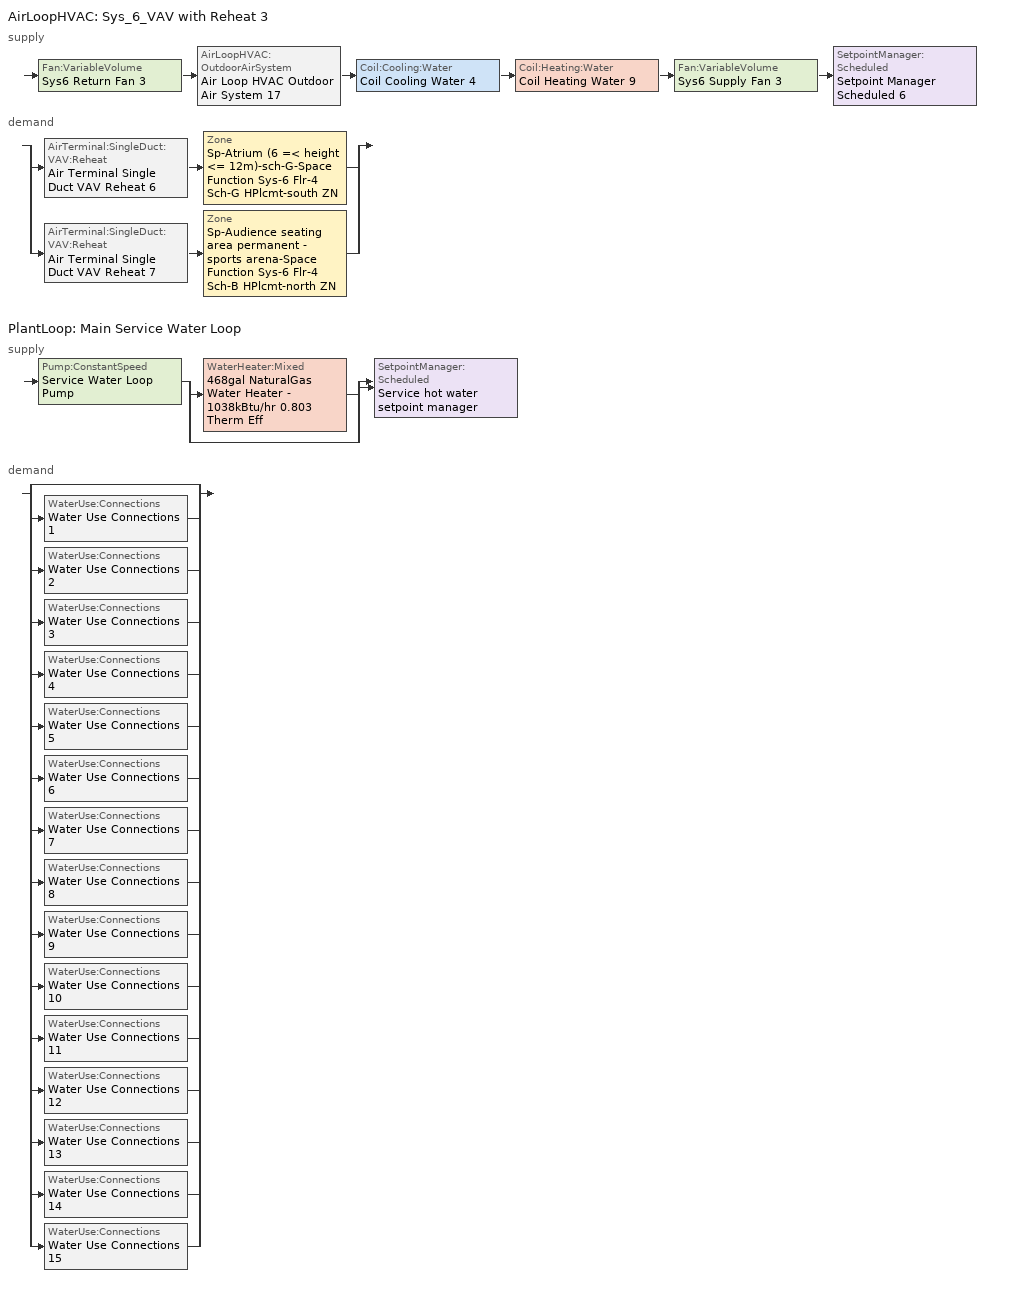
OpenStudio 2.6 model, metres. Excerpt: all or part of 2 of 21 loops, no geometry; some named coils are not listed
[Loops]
AirLoopHVAC 'Sys_6_VAV with Reheat 3'
 supply: Fan:VariableVolume 'Sys6 Return Fan 3' > AirLoopHVAC:OutdoorAirSystem 'Air Loop HVAC Outdoor Air System 17' > Coil:Cooling:Water 'Coil Cooling Water 4' > Coil:Heating:Water 'Coil Heating Water 9' > Fan:VariableVolume 'Sys6 Supply Fan 3' > SetpointManager:Scheduled 'Setpoint Manager Scheduled 6'
 demand: split
  | AirTerminal:SingleDuct:VAV:Reheat 'Air Terminal Single Duct VAV Reheat 6' > Zone 'Sp-Atrium (6 =< height <= 12m)-sch-G-Space Function Sys-6 Flr-4 Sch-G HPlcmt-south ZN'
  | AirTerminal:SingleDuct:VAV:Reheat 'Air Terminal Single Duct VAV Reheat 7' > Zone 'Sp-Audience seating area permanent - sports arena-Space Function Sys-6 Flr-4 Sch-B HPlcmt-north ZN'
PlantLoop 'Main Service Water Loop'
 supply: Pump:ConstantSpeed 'Service Water Loop Pump' > split
  | WaterHeater:Mixed '468gal NaturalGas Water Heater - 1038kBtu/hr 0.803 Therm Eff'
  | bypass
  join > SetpointManager:Scheduled 'Service hot water setpoint manager'
 demand: split
  | bypass
  | WaterUse:Connections 'Water Use Connections 1'
  | WaterUse:Connections 'Water Use Connections 2'
  | WaterUse:Connections 'Water Use Connections 3'
  | WaterUse:Connections 'Water Use Connections 4'
  | WaterUse:Connections 'Water Use Connections 5'
  | WaterUse:Connections 'Water Use Connections 6'
  | WaterUse:Connections 'Water Use Connections 7'
  | WaterUse:Connections 'Water Use Connections 8'
  | WaterUse:Connections 'Water Use Connections 9'
  | WaterUse:Connections 'Water Use Connections 10'
  | WaterUse:Connections 'Water Use Connections 11'
  | WaterUse:Connections 'Water Use Connections 12'
  | WaterUse:Connections 'Water Use Connections 13'
  | WaterUse:Connections 'Water Use Connections 14'
  | WaterUse:Connections 'Water Use Connections 15'
[Sizing:Zone] Zone Cooling Design Supply Air Temperature Input Method=SupplyAirTemperature; Zone Cooling Design Supply Air Temperature {C}=13; Zone Cooling Design Supply Air Temperature Difference {deltaC}=11.11; Zone Heating Design Supply Air Temperature Input Method=SupplyAirTemperature; Zone Heating Design Supply Air Temperature {C}=43; Zone Heating Design Supply Air Temperature Difference {deltaC}=11.11; Zone Cooling Design Supply Air Humidity Ratio {kg-H2O/kg-air}=0.0085; Zone Heating Design Supply Air Humidity Ratio {kg-H2O/kg-air}=0.008; Zone Heating Sizing Factor=1.3; Zone Cooling Sizing Factor=1.1; Cooling Design Air Flow Method=DesignDay; Heating Design Air Flow Method=DesignDay; Account for Dedicated Outdoor Air System=No; Dedicated Outdoor Air System Control Strategy=NeutralSupplyAir; Dedicated Outdoor Air Low Setpoint Temperature for Design {C}=autosize; Dedicated Outdoor Air High Setpoint Temperature for Design {C}=autosize
Sp-Atrium (6 =< height <= 12m)-sch-G-Space Function Sys-6 Flr-4 Sch-G HPlcmt-south ZN; Sp-Audience seating area permanent - sports arena-Space Function Sys-6 Flr-4 Sch-B HPlcmt-north ZN
[Zone equipment]
Sp-Atrium (6 =< height <= 12m)-sch-G-Space Function Sys-6 Flr-4 Sch-G HPlcmt-south ZN: Air Terminal Single Duct VAV Reheat 6, Zone HVAC Baseboard Convective Water 19
Sp-Audience seating area permanent - sports arena-Space Function Sys-6 Flr-4 Sch-B HPlcmt-north ZN: Air Terminal Single Duct VAV Reheat 7, Zone HVAC Baseboard Convective Water 20
[PlantLoop]
Main Service Water Loop: Glycol Concentration=0; Maximum Loop Temperature {C}=60; Minimum Loop Temperature {C}=10; Plant Loop Volume {m3}=Autocalculate; Load Distribution Scheme=Optimal
[Sizing:Plant]
Main Service Water Loop: Loop Type=Heating; Design Loop Exit Temperature {C}=60; Loop Design Temperature Difference {deltaC}=5; Sizing Option=NonCoincident; Zone Timesteps in Averaging Window=1; Coincident Sizing Factor Mode=None
[AirLoopHVAC]
Sys_6_VAV with Reheat 3: Availability Schedule=Sys_6_VAV with Reheat 3 Occ Sch; Design Supply Air Flow Rate {m3/s}=AutoSize
[Sizing:System]
Sys_6_VAV with Reheat 3: Type of Load to Size On=Sensible; Design Outdoor Air Flow Rate {m3/s}=Autosize; Minimum System Air Flow Ratio=0.3; Preheat Design Temperature {C}=7; Preheat Design Humidity Ratio {kg-H2O/kg-Air}=0.008; Precool Design Temperature {C}=12.8; Precool Design Humidity Ratio {kg-H2O/kg-Air}=0.008; Central Cooling Design Supply Air Temperature {C}=13; Central Heating Design Supply Air Temperature {C}=13.1; Sizing Option=NonCoincident; 100% Outdoor Air in Cooling=No; 100% Outdoor Air in Heating=No; Central Cooling Design Supply Air Humidity Ratio {kg-H2O/kg-Air}=0.0085; Central Heating Design Supply Air Humidity Ratio {kg-H2O/kg-Air}=0.008; Cooling Design Air Flow Method=DesignDay; Cooling Design Air Flow Rate {m3/s}=0; Heating Design Air Flow Method=DesignDay; Heating Design Air Flow Rate {m3/s}=0; System Outdoor Air Method=ZoneSum; Zone Maximum Outdoor Air Fraction=1; Cooling Supply Air Flow Rate Per Floor Area {m3/s-m2}=0.00996765; Cooling Fraction of Autosized Cooling Supply Air Flow Rate=1; Cooling Supply Air Flow Rate Per Unit Cooling Capacity {m3/s-W}=3.94755e-05; Heating Supply Air Flow Rate Per Floor Area {m3/s-m2}=0.00996765; Heating Fraction of Autosized Heating Supply Air Flow Rate=1; Heating Fraction of Autosized Cooling Supply Air Flow Rate=1; Heating Supply Air Flow Rate Per Unit Heating Capacity {m3/s-W}=3.15882e-05; Cooling Design Capacity Method=CoolingDesignCapacity; Cooling Design Capacity {W}=autosize; Cooling Design Capacity Per Floor Area {W/m2}=234.7; Fraction of Autosized Cooling Design Capacity=1; Heating Design Capacity Method=HeatingDesignCapacity; Heating Design Capacity {W}=autosize; Heating Design Capacity Per Floor Area {W/m2}=157; Fraction of Autosized Heating Design Capacity=1; Central Cooling Capacity Control Method=OnOff
[Controller:OutdoorAir]
Controller Outdoor Air 17: Minimum Outdoor Air Flow Rate {m3/s}=autosize; Maximum Outdoor Air Flow Rate {m3/s}=Autosize; Economizer Control Type=DifferentialEnthalpy; Economizer Control Action Type=ModulateFlow; Lockout Type=NoLockout; Minimum Limit Type=FixedMinimum; Minimum Outdoor Air Schedule=Sys_6_VAV with Reheat 3 Occ Sch; Controller Mechanical Ventilation=Controller Mechanical Ventilation 17; High Humidity Control=No; Heat Recovery Bypass Control Type=BypassWhenOAFlowGreaterThanMinimum
[Controller:MechanicalVentilation]
Controller Mechanical Ventilation 17: Availability Schedule=Always On Discrete; System Outdoor Air Method=ZoneSum
[AirLoopHVAC:OutdoorAirSystem]
Air Loop HVAC Outdoor Air System 17: Controller=Controller Outdoor Air 17
[Pump:ConstantSpeed]
Service Water Loop Pump: Rated Flow Rate {m3/s}=autosize; Rated Pump Head {Pa}=403967; Rated Power Consumption {W}=autosize; Motor Efficiency=0.855; Fraction of Motor Inefficiencies to Fluid Stream=0; Pump Control Type=Intermittent; Design Power Sizing Method=PowerPerFlowPerPressure; Design Electric Power per Unit Flow Rate {W/(m3/s)}=348701.1; Design Shaft Power per Unit Flow Rate per Unit Head {W-s/m3-Pa}=1.28205
[SetpointManager:Scheduled] Control Variable=Temperature
Name | Schedule
Setpoint Manager Scheduled 6 | Supply Air Temp 3
Service hot water setpoint manager | Service Water Loop Temp - 140F
[Fan:VariableVolume] Availability Schedule=Always On Discrete; Maximum Flow Rate {m3/s}=Autosize; Fan Power Minimum Flow Rate Input Method=Fraction; Fan Power Minimum Air Flow Rate {m3/s}=0; Motor In Airstream Fraction=1; Fan Power Coefficient 5=0
Name | Fan Efficiency | Pressure Rise {Pa} | Fan Power Minimum Flow Fraction | Motor Efficiency | Fan Power Coefficient 1 | Fan Power Coefficient 2 | Fan Power Coefficient 3 | Fan Power Coefficient 4
Sys6 Supply Fan 3 | 0.549965 | 1000 | 0.5 | 0.8461 | -4.1457 | 16.803 | -19.471 | 7.8488
Sys6 Return Fan 3 | 0.299975 | 250 | 0.68 | 0.4615 | -2.4176 | 9.5874 | -11.559 | 5.4009
[AirTerminal:SingleDuct:VAV:Reheat] Availability Schedule=Always On Discrete; Maximum Air Flow Rate {m3/s}=AutoSize; Zone Minimum Air Flow Input Method=Constant; Constant Minimum Air Flow Fraction=0.3; Fixed Minimum Air Flow Rate {m3/s}=3.75; Maximum Hot Water or Steam Flow Rate {m3/s}=AutoSize; Minimum Hot Water or Steam Flow Rate {m3/s}=0; Convergence Tolerance=0.001; Damper Heating Action=Normal; Maximum Flow per Zone Floor Area During Reheat {m3/s-m2}=AutoSize; Maximum Flow Fraction During Reheat=0.5; Maximum Reheat Air Temperature {C}=43; Control For Outdoor Air=No
Name | Reheat Coil
Air Terminal Single Duct VAV Reheat 6 | Coil Heating Water 10
Air Terminal Single Duct VAV Reheat 7 | Coil Heating Water 11
[WaterHeater:Mixed]
468gal NaturalGas Water Heater - 1038kBtu/hr 0.803 Therm Eff: Tank Volume {m3}=1.77103; Setpoint Temperature Schedule=Service Water Loop Temp - 140F; Deadband Temperature Difference {deltaC}=2; Maximum Temperature Limit {C}=82.2222; Heater Control Type=Cycle; Heater Maximum Capacity {W}=304170; Heater Fuel Type=NaturalGas; Heater Thermal Efficiency=0.802834; Part Load Factor Curve=SWH-EFFFPLR-NECB2011; Off Cycle Parasitic Fuel Consumption Rate {W}=20; Off Cycle Parasitic Fuel Type=NaturalGas; Off Cycle Parasitic Heat Fraction to Tank=0.8; On Cycle Parasitic Fuel Type=NaturalGas; On Cycle Parasitic Heat Fraction to Tank=0; Ambient Temperature Indicator=Schedule; Ambient Temperature Schedule=Water Heater Ambient Temp Schedule - 70F; Off Cycle Loss Coefficient to Ambient Temperature {W/K}=22.1661; On Cycle Loss Coefficient to Ambient Temperature {W/K}=22.1661; Use Side Effectiveness=1; Source Side Effectiveness=1; Use Side Design Flow Rate {m3/s}=autosize; Source Side Design Flow Rate {m3/s}=autosize; Indirect Water Heating Recovery Time {hr}=1.5; Source Side Flow Control Mode=IndirectHeatPrimarySetpoint
[WaterUse:Connections]
Name | Water Use Equipment Name 1
Water Use Connections 1 | Audience seating area permanent - auditorium-space function Service Water Use 1.26gal/min
Water Use Connections 2 | Audience seating area permanent - convention centre-space function Service Water Use 0.95gal/min
Water Use Connections 3 | Audience seating area permanent - gymnasium-space function Service Water Use 0.95gal/min
Water Use Connections 4 | Audience seating area permanent - motion picture theatre-space function Service Water Use 0.95gal/min
Water Use Connections 5 | Audience seating area permanent - other-sch-a-space function Service Water Use 0.47gal/min
Water Use Connections 6 | Audience seating area permanent - other-sch-b-space function Service Water Use 0.47gal/min
Water Use Connections 7 | Audience seating area permanent - other-sch-c-space function Service Water Use 0.47gal/min
Water Use Connections 8 | Audience seating area permanent - other-sch-d-space function Service Water Use 0.47gal/min
Water Use Connections 9 | Audience seating area permanent - other-sch-e-space function Service Water Use 0.63gal/min
Water Use Connections 10 | Audience seating area permanent - other-sch-f-space function Service Water Use 0.47gal/min
Water Use Connections 11 | Audience seating area permanent - other-sch-g-space function Service Water Use 0.47gal/min
Water Use Connections 12 | Audience seating area permanent - penitentiary-space function Service Water Use 0.95gal/min
Water Use Connections 13 | Audience seating area permanent - performing arts theatre-space function Service Water Use 1.26gal/min
Water Use Connections 14 | Audience seating area permanent - religious building-space function Service Water Use 0.47gal/min
Water Use Connections 15 | Audience seating area permanent - sports arena-space function Service Water Use 0.95gal/min
[WaterUse:Equipment:Definition]
Name | Peak Flow Rate {m3/s} | Target Temperature Schedule | Sensible Fraction Schedule | Latent Fraction Schedule
Audience seating area permanent - auditorium-space function Service Water Use Def 1.26gal/min | 7.96685e-05 | Schedule Ruleset 5 | Schedule Ruleset 3 | Schedule Ruleset 4
Audience seating area permanent - convention centre-space function Service Water Use Def 0.95gal/min | 5.97514e-05 | Schedule Ruleset 8 | Schedule Ruleset 6 | Schedule Ruleset 7
Audience seating area permanent - gymnasium-space function Service Water Use Def 0.95gal/min | 5.97514e-05 | Schedule Ruleset 11 | Schedule Ruleset 9 | Schedule Ruleset 10
Audience seating area permanent - motion picture theatre-space function Service Water Use Def 0.95gal/min | 5.97514e-05 | Schedule Ruleset 14 | Schedule Ruleset 12 | Schedule Ruleset 13
Audience seating area permanent - other-sch-a-space function Service Water Use Def 0.47gal/min | 2.98757e-05 | Schedule Ruleset 17 | Schedule Ruleset 15 | Schedule Ruleset 16
Audience seating area permanent - other-sch-b-space function Service Water Use Def 0.47gal/min | 2.98757e-05 | Schedule Ruleset 20 | Schedule Ruleset 18 | Schedule Ruleset 19
Audience seating area permanent - other-sch-c-space function Service Water Use Def 0.47gal/min | 2.98757e-05 | Schedule Ruleset 23 | Schedule Ruleset 21 | Schedule Ruleset 22
Audience seating area permanent - other-sch-d-space function Service Water Use Def 0.47gal/min | 2.98757e-05 | Schedule Ruleset 26 | Schedule Ruleset 24 | Schedule Ruleset 25
Audience seating area permanent - other-sch-e-space function Service Water Use Def 0.63gal/min | 3.98343e-05 | Schedule Ruleset 29 | Schedule Ruleset 27 | Schedule Ruleset 28
Audience seating area permanent - other-sch-f-space function Service Water Use Def 0.47gal/min | 2.98757e-05 | Schedule Ruleset 32 | Schedule Ruleset 30 | Schedule Ruleset 31
Audience seating area permanent - other-sch-g-space function Service Water Use Def 0.47gal/min | 2.98757e-05 | Schedule Ruleset 35 | Schedule Ruleset 33 | Schedule Ruleset 34
Audience seating area permanent - penitentiary-space function Service Water Use Def 0.95gal/min | 5.97514e-05 | Schedule Ruleset 38 | Schedule Ruleset 36 | Schedule Ruleset 37
Audience seating area permanent - performing arts theatre-space function Service Water Use Def 1.26gal/min | 7.96685e-05 | Schedule Ruleset 41 | Schedule Ruleset 39 | Schedule Ruleset 40
Audience seating area permanent - religious building-space function Service Water Use Def 0.47gal/min | 2.98757e-05 | Schedule Ruleset 44 | Schedule Ruleset 42 | Schedule Ruleset 43
Audience seating area permanent - sports arena-space function Service Water Use Def 0.95gal/min | 5.97514e-05 | Schedule Ruleset 47 | Schedule Ruleset 45 | Schedule Ruleset 46
[WaterUse:Equipment]
Name | Water Use Equipment Definition | Space | Flow Rate Fraction Schedule
Audience seating area permanent - auditorium-space function Service Water Use 1.26gal/min | Audience seating area permanent - auditorium-space function Service Water Use Def 1.26gal/min | Audience seating area permanent - auditorium-Space Function | NECB-C-Service Water Heating
Audience seating area permanent - convention centre-space function Service Water Use 0.95gal/min | Audience seating area permanent - convention centre-space function Service Water Use Def 0.95gal/min | Audience seating area permanent - convention centre-Space Function | NECB-C-Service Water Heating
Audience seating area permanent - gymnasium-space function Service Water Use 0.95gal/min | Audience seating area permanent - gymnasium-space function Service Water Use Def 0.95gal/min | Audience seating area permanent - gymnasium-Space Function | NECB-B-Service Water Heating
Audience seating area permanent - motion picture theatre-space function Service Water Use 0.95gal/min | Audience seating area permanent - motion picture theatre-space function Service Water Use Def 0.95gal/min | Audience seating area permanent - motion picture theatre-Space Function | NECB-C-Service Water Heating
Audience seating area permanent - other-sch-a-space function Service Water Use 0.47gal/min | Audience seating area permanent - other-sch-a-space function Service Water Use Def 0.47gal/min | Audience seating area permanent - other-sch-A-Space Function | NECB-A-Service Water Heating
Audience seating area permanent - other-sch-b-space function Service Water Use 0.47gal/min | Audience seating area permanent - other-sch-b-space function Service Water Use Def 0.47gal/min | Audience seating area permanent - other-sch-B-Space Function | NECB-B-Service Water Heating
Audience seating area permanent - other-sch-c-space function Service Water Use 0.47gal/min | Audience seating area permanent - other-sch-c-space function Service Water Use Def 0.47gal/min | Audience seating area permanent - other-sch-C-Space Function | NECB-C-Service Water Heating
Audience seating area permanent - other-sch-d-space function Service Water Use 0.47gal/min | Audience seating area permanent - other-sch-d-space function Service Water Use Def 0.47gal/min | Audience seating area permanent - other-sch-D-Space Function | NECB-D-Service Water Heating
Audience seating area permanent - other-sch-e-space function Service Water Use 0.63gal/min | Audience seating area permanent - other-sch-e-space function Service Water Use Def 0.63gal/min | Audience seating area permanent - other-sch-E-Space Function | NECB-E-Service Water Heating
Audience seating area permanent - other-sch-f-space function Service Water Use 0.47gal/min | Audience seating area permanent - other-sch-f-space function Service Water Use Def 0.47gal/min | Audience seating area permanent - other-sch-F-Space Function | NECB-F-Service Water Heating
Audience seating area permanent - other-sch-g-space function Service Water Use 0.47gal/min | Audience seating area permanent - other-sch-g-space function Service Water Use Def 0.47gal/min | Audience seating area permanent - other-sch-G-Space Function | NECB-G-Service Water Heating
Audience seating area permanent - penitentiary-space function Service Water Use 0.95gal/min | Audience seating area permanent - penitentiary-space function Service Water Use Def 0.95gal/min | Audience seating area permanent - penitentiary-Space Function | NECB-C-Service Water Heating
Audience seating area permanent - performing arts theatre-space function Service Water Use 1.26gal/min | Audience seating area permanent - performing arts theatre-space function Service Water Use Def 1.26gal/min | Audience seating area permanent - performing arts theatre-Space Function | NECB-C-Service Water Heating
Audience seating area permanent - religious building-space function Service Water Use 0.47gal/min | Audience seating area permanent - religious building-space function Service Water Use Def 0.47gal/min | Audience seating area permanent - religious building-Space Function | NECB-I-Service Water Heating
Audience seating area permanent - sports arena-space function Service Water Use 0.95gal/min | Audience seating area permanent - sports arena-space function Service Water Use Def 0.95gal/min | Audience seating area permanent - sports arena-Space Function | NECB-B-Service Water Heating
[Schedule:Ruleset]
Supply Air Temp 3: Default Day Schedule=Supply Air Temp Default 3
Service Water Loop Temp - 140F: Default Day Schedule=Service Water Loop Temp - 140F Default
Water Heater Ambient Temp Schedule - 70F: Default Day Schedule=Water Heater Ambient Temp Schedule - 70F Default
Schedule Ruleset 3: Default Day Schedule=Schedule Day 7
Schedule Ruleset 4: Default Day Schedule=Schedule Day 8
Schedule Ruleset 5: Default Day Schedule=Schedule Day 9
NECB-C-Service Water Heating: Default Day Schedule=NECB-C-Service Water Heating Default
Schedule Ruleset 6: Default Day Schedule=Schedule Day 10
Schedule Ruleset 7: Default Day Schedule=Schedule Day 11
Schedule Ruleset 8: Default Day Schedule=Schedule Day 12
Schedule Ruleset 9: Default Day Schedule=Schedule Day 13
Schedule Ruleset 10: Default Day Schedule=Schedule Day 14
Schedule Ruleset 11: Default Day Schedule=Schedule Day 15
NECB-B-Service Water Heating: Default Day Schedule=NECB-B-Service Water Heating Default
Schedule Ruleset 12: Default Day Schedule=Schedule Day 16
Schedule Ruleset 13: Default Day Schedule=Schedule Day 17
Schedule Ruleset 14: Default Day Schedule=Schedule Day 18
Schedule Ruleset 15: Default Day Schedule=Schedule Day 19
Schedule Ruleset 16: Default Day Schedule=Schedule Day 20
Schedule Ruleset 17: Default Day Schedule=Schedule Day 21
NECB-A-Service Water Heating: Default Day Schedule=NECB-A-Service Water Heating Default
Schedule Ruleset 18: Default Day Schedule=Schedule Day 22
Schedule Ruleset 19: Default Day Schedule=Schedule Day 23
Schedule Ruleset 20: Default Day Schedule=Schedule Day 24
Schedule Ruleset 21: Default Day Schedule=Schedule Day 25
Schedule Ruleset 22: Default Day Schedule=Schedule Day 26
Schedule Ruleset 23: Default Day Schedule=Schedule Day 27
Schedule Ruleset 24: Default Day Schedule=Schedule Day 28
Schedule Ruleset 25: Default Day Schedule=Schedule Day 29
Schedule Ruleset 26: Default Day Schedule=Schedule Day 30
NECB-D-Service Water Heating: Default Day Schedule=NECB-D-Service Water Heating Default
Schedule Ruleset 27: Default Day Schedule=Schedule Day 31
Schedule Ruleset 28: Default Day Schedule=Schedule Day 32
Schedule Ruleset 29: Default Day Schedule=Schedule Day 33
NECB-E-Service Water Heating: Default Day Schedule=NECB-E-Service Water Heating Default
Schedule Ruleset 30: Default Day Schedule=Schedule Day 34
Schedule Ruleset 31: Default Day Schedule=Schedule Day 35
Schedule Ruleset 32: Default Day Schedule=Schedule Day 36
NECB-F-Service Water Heating: Default Day Schedule=NECB-F-Service Water Heating Default
Schedule Ruleset 33: Default Day Schedule=Schedule Day 37
Schedule Ruleset 34: Default Day Schedule=Schedule Day 38
Schedule Ruleset 35: Default Day Schedule=Schedule Day 39
NECB-G-Service Water Heating: Default Day Schedule=NECB-G-Service Water Heating Default
Schedule Ruleset 36: Default Day Schedule=Schedule Day 40
Schedule Ruleset 37: Default Day Schedule=Schedule Day 41
Schedule Ruleset 38: Default Day Schedule=Schedule Day 42
Schedule Ruleset 39: Default Day Schedule=Schedule Day 43
Schedule Ruleset 40: Default Day Schedule=Schedule Day 44
Schedule Ruleset 41: Default Day Schedule=Schedule Day 45
Schedule Ruleset 42: Default Day Schedule=Schedule Day 46
Schedule Ruleset 43: Default Day Schedule=Schedule Day 47
Schedule Ruleset 44: Default Day Schedule=Schedule Day 48
NECB-I-Service Water Heating: Default Day Schedule=NECB-I-Service Water Heating Default
Schedule Ruleset 45: Default Day Schedule=Schedule Day 49
Schedule Ruleset 46: Default Day Schedule=Schedule Day 50
Schedule Ruleset 47: Default Day Schedule=Schedule Day 51
Sys_6_VAV with Reheat 3 Occ Sch: Default Day Schedule=Sys_6_VAV with Reheat 3 Occ Sch Default; Summer Design Day Schedule=Sys_6_VAV with Reheat 3 Occ Sch Summer Design Day; Winter Design Day Schedule=Sys_6_VAV with Reheat 3 Occ Sch Winter Design Day
[Schedule:Day]
Supply Air Temp Default 3: 24, 0, 13
Service Water Loop Temp - 140F Default; Schedule Day 9; Schedule Day 12; Schedule Day 15; Schedule Day 18; Schedule Day 21; Schedule Day 24; Schedule Day 27; Schedule Day 30; Schedule Day 33; Schedule Day 36; Schedule Day 39; Schedule Day 42; Schedule Day 45; Schedule Day 48; Schedule Day 51: 24, 0, 60
Water Heater Ambient Temp Schedule - 70F Default: 24, 0, 21.1111
Schedule Day 7; Schedule Day 10; Schedule Day 13; Schedule Day 16; Schedule Day 19; Schedule Day 22; Schedule Day 25; Schedule Day 28; Schedule Day 31; Schedule Day 34; Schedule Day 37; Schedule Day 40; Schedule Day 43; Schedule Day 46; Schedule Day 49: 24, 0, 0.2
Schedule Day 8; Schedule Day 11; Schedule Day 14; Schedule Day 17; Schedule Day 20; NECB-A-Service Water Heating Sat Day; NECB-A-Service Water Heating Sun|Hol Day; Schedule Day 23; Schedule Day 26; Schedule Day 29; NECB-D-Service Water Heating Sat Day; NECB-D-Service Water Heating Sun|Hol Day; Schedule Day 32; NECB-E-Service Water Heating Sun|Hol Day; Schedule Day 35; Schedule Day 38; Schedule Day 41; Schedule Day 44; Schedule Day 47; Schedule Day 50: 24, 0, 0.05
NECB-C-Service Water Heating Default; NECB-C-Service Water Heating Default|Wkdy Day: 8, 0, 0.05, 9, 0, 0.1, 10, 0, 0.2, 11, 0, 0.3, 12, 0, 0.4, 16, 0, 0.8, 17, 0, 0.6, 18, 0, 0.4, 19, 0, 0.3, 21, 0, 0.2, 24, 0, 0.05
NECB-C-Service Water Heating Sat Day: 8, 0, 0.05, 9, 0, 0.1, 10, 0, 0.2, 11, 0, 0.3, 12, 0, 0.5, 16, 0, 0.9, 17, 0, 0.7, 18, 0, 0.5, 19, 0, 0.3, 21, 0, 0.2, 24, 0, 0.05
NECB-C-Service Water Heating Sun|Hol Day: 8, 0, 0.05, 9, 0, 0.1, 10, 0, 0.2, 11, 0, 0.3, 12, 0, 0.5, 17, 0, 0.9, 18, 0, 0.5, 19, 0, 0.3, 24, 0, 0.05
NECB-B-Service Water Heating Default; NECB-B-Service Water Heating Default|Wkdy Day: 1, 0, 0.6, 2, 0, 0.5, 9, 0, 0.05, 11, 0, 0.7, 12, 0, 0.4, 13, 0, 0.5, 15, 0, 0.6, 16, 0, 0.4, 18, 0, 0.3, 19, 0, 0.4, 20, 0, 0.5, 22, 0, 0.8, 24, 0, 0.9
NECB-B-Service Water Heating Sat Day: 1, 0, 0.7, 2, 0, 0.6, 9, 0, 0.05, 11, 0, 0.7, 12, 0, 0.4, 13, 0, 0.5, 15, 0, 0.6, 16, 0, 0.4, 18, 0, 0.3, 19, 0, 0.4, 20, 0, 0.5, 22, 0, 0.8, 24, 0, 0.9
NECB-B-Service Water Heating Sun|Hol Day: 1, 0, 0.5, 2, 0, 0.6, 9, 0, 0.05, 11, 0, 0.7, 12, 0, 0.4, 13, 0, 0.5, 15, 0, 0.6, 16, 0, 0.4, 18, 0, 0.3, 19, 0, 0.4, 20, 0, 0.5, 22, 0, 0.8, 24, 0, 0.5
NECB-A-Service Water Heating Default; NECB-A-Service Water Heating Default|Wkdy Day: 7, 0, 0.05, 8, 0, 0.1, 10, 0, 0.5, 16, 0, 0.9, 17, 0, 0.7, 18, 0, 0.5, 19, 0, 0.3, 22, 0, 0.2, 24, 0, 0.05
NECB-D-Service Water Heating Default; NECB-D-Service Water Heating Default|Wkdy Day: 8, 0, 0.05, 10, 0, 0.5, 16, 0, 0.9, 17, 0, 0.7, 18, 0, 0.3, 21, 0, 0.5, 22, 0, 0.3, 24, 0, 0.05
NECB-E-Service Water Heating Default; NECB-E-Service Water Heating Default|Wkdy Day: 8, 0, 0.05, 9, 0, 0.1, 10, 0, 0.4, 12, 0, 0.5, 13, 0, 0.7, 14, 0, 0.9, 15, 0, 0.8, 16, 0, 0.7, 17, 0, 0.8, 18, 0, 0.3, 24, 0, 0.05
NECB-E-Service Water Heating Sat Day: 10, 0, 0.05, 12, 0, 0.2, 13, 0, 0.4, 16, 0, 0.2, 24, 0, 0.05
NECB-F-Service Water Heating Default; NECB-F-Service Water Heating Default|Wkdy Day; NECB-F-Service Water Heating Sat Day; NECB-F-Service Water Heating Sun|Hol Day: 1, 0, 0.35, 2, 0, 0.21, 3, 0, 0.14, 5, 0, 0.07, 6, 0, 0.14, 7, 0, 0.28, 8, 0, 0.42, 9, 0, 0.63, 10, 0, 0.49, 12, 0, 0.35, 13, 0, 0.28, 14, 0, 0.35, 15, 0, 0.28, 19, 0, 0.21, 20, 0, 0.35, 24, 0, 0.49
NECB-G-Service Water Heating Default; NECB-G-Service Water Heating Default|Wkdy Day: 1, 0, 0.1, 6, 0, 0.05, 7, 0, 0.2, 8, 0, 0.8, 9, 0, 0.7, 10, 0, 0.5, 11, 0, 0.4, 14, 0, 0.2, 15, 0, 0.3, 17, 0, 0.5, 19, 0, 0.7, 21, 0, 0.4, 23, 0, 0.2, 24, 0, 0.1
NECB-G-Service Water Heating Sat Day: 1, 0, 0.1, 7, 0, 0.05, 8, 0, 0.2, 11, 0, 0.5, 15, 0, 0.3, 16, 0, 0.7, 17, 0, 0.9, 19, 0, 0.7, 20, 0, 0.6, 21, 0, 0.5, 22, 0, 0.4, 23, 0, 0.3, 24, 0, 0.2
NECB-G-Service Water Heating Sun|Hol Day: 1, 0, 0.1, 8, 0, 0.05, 9, 0, 0.2, 11, 0, 0.3, 13, 0, 0.2, 14, 0, 0.3, 15, 0, 0.4, 16, 0, 0.5, 17, 0, 0.6, 18, 0, 0.7, 19, 0, 0.4, 20, 0, 0.3, 24, 0, 0.2
NECB-I-Service Water Heating Default; NECB-I-Service Water Heating Default|Wkdy Day: 1, 0, 0.2, 15, 0, 0.05, 18, 0, 0.2, 19, 0, 0.4, 22, 0, 0.9, 23, 0, 0.8, 24, 0, 0.6
NECB-I-Service Water Heating Sat Day: 1, 0, 0.2, 10, 0, 0.05, 13, 0, 0.2, 14, 0, 0.4, 15, 0, 0.8, 16, 0, 0.9, 17, 0, 0.8, 18, 0, 0.6, 20, 0, 0.4, 22, 0, 0.9, 23, 0, 0.8, 24, 0, 0.6
NECB-I-Service Water Heating Sun|Hol Day: 8, 0, 0.05, 9, 0, 0.1, 10, 0, 0.2, 12, 0, 0.4, 13, 0, 0.2, 14, 0, 0.1, 24, 0, 0.05
Sys_6_VAV with Reheat 3 Occ Sch Default; Sys_6_VAV with Reheat 3 Occ Sch Winter Design Day; Sys_6_VAV with Reheat 3 Occ Sch Summer Design Day; Sys_6_VAV with Reheat 3 Occ Sch Saturday; Sys_6_VAV with Reheat 3 Occ Sch Sunday: 24, 0, 1
Sys_6_VAV with Reheat 3 Occ Sch Monday; Sys_6_VAV with Reheat 3 Occ Sch Tuesday; Sys_6_VAV with Reheat 3 Occ Sch Wednesday; Sys_6_VAV with Reheat 3 Occ Sch Thursday; Sys_6_VAV with Reheat 3 Occ Sch Friday: 8, 0, 1, 9, 0, 0, 24, 0, 1
[Schedule:Rule] Date Specification Type=DateRange; Start Month=1; Start Day=1; End Month=12
Name | Schedule Ruleset | Rule Order | Day Schedule | Apply Monday | Apply Tuesday | Apply Wednesday | Apply Thursday | Apply Friday | End Day | Apply Saturday | Apply Sunday
Schedule Rule 176 | NECB-C-Service Water Heating | 2 | NECB-C-Service Water Heating Default|Wkdy Day | Yes | Yes | Yes | Yes | Yes | 31
Schedule Rule 177 | NECB-C-Service Water Heating | 1 | NECB-C-Service Water Heating Sat Day |  |  |  |  |  | 31 | Yes
Schedule Rule 178 | NECB-C-Service Water Heating | 0 | NECB-C-Service Water Heating Sun|Hol Day |  |  |  |  |  | 31 |  | Yes
Schedule Rule 179 | NECB-B-Service Water Heating | 2 | NECB-B-Service Water Heating Default|Wkdy Day | Yes | Yes | Yes | Yes | Yes | 31
Schedule Rule 180 | NECB-B-Service Water Heating | 1 | NECB-B-Service Water Heating Sat Day |  |  |  |  |  | 31 | Yes
Schedule Rule 181 | NECB-B-Service Water Heating | 0 | NECB-B-Service Water Heating Sun|Hol Day |  |  |  |  |  | 31 |  | Yes
Schedule Rule 182 | NECB-A-Service Water Heating | 2 | NECB-A-Service Water Heating Default|Wkdy Day | Yes | Yes | Yes | Yes | Yes | 31
Schedule Rule 183 | NECB-A-Service Water Heating | 1 | NECB-A-Service Water Heating Sat Day |  |  |  |  |  | 31 | Yes
Schedule Rule 184 | NECB-A-Service Water Heating | 0 | NECB-A-Service Water Heating Sun|Hol Day |  |  |  |  |  | 31 |  | Yes
Schedule Rule 185 | NECB-D-Service Water Heating | 2 | NECB-D-Service Water Heating Default|Wkdy Day | Yes | Yes | Yes | Yes | Yes | 31
Schedule Rule 186 | NECB-D-Service Water Heating | 1 | NECB-D-Service Water Heating Sat Day |  |  |  |  |  | 31 | Yes
Schedule Rule 187 | NECB-D-Service Water Heating | 0 | NECB-D-Service Water Heating Sun|Hol Day |  |  |  |  |  | 31 |  | Yes
Schedule Rule 188 | NECB-E-Service Water Heating | 2 | NECB-E-Service Water Heating Default|Wkdy Day | Yes | Yes | Yes | Yes | Yes | 31
Schedule Rule 189 | NECB-E-Service Water Heating | 1 | NECB-E-Service Water Heating Sat Day |  |  |  |  |  | 31 | Yes
Schedule Rule 190 | NECB-E-Service Water Heating | 0 | NECB-E-Service Water Heating Sun|Hol Day |  |  |  |  |  | 31 |  | Yes
Schedule Rule 191 | NECB-F-Service Water Heating | 2 | NECB-F-Service Water Heating Default|Wkdy Day | Yes | Yes | Yes | Yes | Yes | 31
Schedule Rule 192 | NECB-F-Service Water Heating | 1 | NECB-F-Service Water Heating Sat Day |  |  |  |  |  | 31 | Yes
Schedule Rule 193 | NECB-F-Service Water Heating | 0 | NECB-F-Service Water Heating Sun|Hol Day |  |  |  |  |  | 31 |  | Yes
Schedule Rule 194 | NECB-G-Service Water Heating | 2 | NECB-G-Service Water Heating Default|Wkdy Day | Yes | Yes | Yes | Yes | Yes | 31
Schedule Rule 195 | NECB-G-Service Water Heating | 1 | NECB-G-Service Water Heating Sat Day |  |  |  |  |  | 31 | Yes
Schedule Rule 196 | NECB-G-Service Water Heating | 0 | NECB-G-Service Water Heating Sun|Hol Day |  |  |  |  |  | 31 |  | Yes
Schedule Rule 197 | NECB-I-Service Water Heating | 2 | NECB-I-Service Water Heating Default|Wkdy Day | Yes | Yes | Yes | Yes | Yes | 31
Schedule Rule 198 | NECB-I-Service Water Heating | 1 | NECB-I-Service Water Heating Sat Day |  |  |  |  |  | 31 | Yes
Schedule Rule 199 | NECB-I-Service Water Heating | 0 | NECB-I-Service Water Heating Sun|Hol Day |  |  |  |  |  | 31 |  | Yes
Sys_6_VAV with Reheat 3 Occ Sch Monday Rule | Sys_6_VAV with Reheat 3 Occ Sch | 6 | Sys_6_VAV with Reheat 3 Occ Sch Monday | Yes |  |  |  |  | 25
Sys_6_VAV with Reheat 3 Occ Sch Tuesday Rule | Sys_6_VAV with Reheat 3 Occ Sch | 5 | Sys_6_VAV with Reheat 3 Occ Sch Tuesday |  | Yes |  |  |  | 26
Sys_6_VAV with Reheat 3 Occ Sch Wednesday Rule | Sys_6_VAV with Reheat 3 Occ Sch | 4 | Sys_6_VAV with Reheat 3 Occ Sch Wednesday |  |  | Yes |  |  | 27
Sys_6_VAV with Reheat 3 Occ Sch Thursday Rule | Sys_6_VAV with Reheat 3 Occ Sch | 3 | Sys_6_VAV with Reheat 3 Occ Sch Thursday |  |  |  | Yes |  | 28
Sys_6_VAV with Reheat 3 Occ Sch Friday Rule | Sys_6_VAV with Reheat 3 Occ Sch | 2 | Sys_6_VAV with Reheat 3 Occ Sch Friday |  |  |  |  | Yes | 29
Sys_6_VAV with Reheat 3 Occ Sch Saturday Rule | Sys_6_VAV with Reheat 3 Occ Sch | 1 | Sys_6_VAV with Reheat 3 Occ Sch Saturday |  |  |  |  |  | 30 | Yes
Sys_6_VAV with Reheat 3 Occ Sch Sunday Rule | Sys_6_VAV with Reheat 3 Occ Sch | 0 | Sys_6_VAV with Reheat 3 Occ Sch Sunday |  |  |  |  |  | 31 |  | Yes
[Schedule:Constant]
Always On Discrete: Value=1
[Curve:Cubic]
SWH-EFFFPLR-NECB2011: Coefficient1 Constant=0.7576; Coefficient2 x=1.0071; Coefficient3 x**2=-1.4443; Coefficient4 x**3=0.6844; Minimum Value of x=0; Maximum Value of x=1
